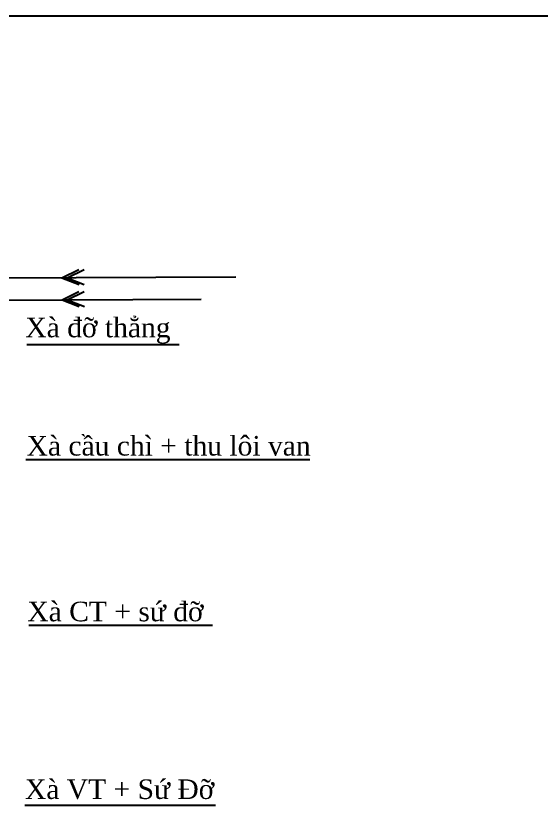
# Model space of a CAD drawing. Header units: inches. Extents: x -246336 to 136055, y -106871 to 69513.
# Drawn here: x -209096 to -204663, y 12254 to 18912 of the extents above; entities that cross this region are included whole.
import ezdxf

# ---------------------------------------------------------------- set-up
doc = ezdxf.new("R2010")
doc.units = ezdxf.units.IN
doc.header["$MEASUREMENT"] = 0
doc.layers.add('XA-TT1', color=7, linetype='Continuous')
doc.styles.add('VIET25', font='VNTIME_0.TTF', dxfattribs={"height": 2.5})

msp = doc.modelspace()

# ---------------------------------------------------------------- linework, layer by layer
at = {"color": 1}
msp.add_line((-216812.302, 18911.503), (-191394.958, 18911.503), dxfattribs=at)
at = {"layer": 'XA-TT1', "color": 3}
for p, q in [((-208706.629, 16701.327), (-208564.009, 16771.171)), ((-208662.958, 16701.465), (-208520.338, 16771.309)), ((-208706.629, 16701.327), (-208562.193, 16644.225)), ((-208662.958, 16701.465), (-208518.523, 16644.363)), ((-208705.849, 16516.785), (-208563.229, 16586.629)), ((-208662.178, 16516.923), (-208519.558, 16586.767)), ((-208705.849, 16516.785), (-208561.413, 16459.684)), ((-208662.178, 16516.923), (-208517.743, 16459.822)), ((-209002.296, 16139.939), (-207716.657, 16139.939)), ((-209010.895, 15168.58), (-206614.471, 15168.58)), ((-208987.288, 13771.347), (-207435.86, 13771.347)), ((-209020.158, 12254.395), (-207410.095, 12254.395))]:
    msp.add_line(p, q, dxfattribs=at)
at = {"layer": 'XA-TT1', "color": 6}
for p, q in [((-207240.251, 16705.964), (-211468.849, 16692.591)), ((-211476.55, 16505.076), (-207533.444, 16521.74))]:
    msp.add_line(p, q, dxfattribs=at)

# ---------------------------------------------------------------- texts
at = {"layer": 'XA-TT1', "style": 'VIET25'}
for s, p in [('Xµ ®ì th¼ng ', (-209015.677, 16200.51)), ('Xµ cÇu ch× + thu l«i van', (-209005.002, 15202.846)), ('Xµ CT + sø ®ì', (-208998.721, 13805.54)), ('Xµ VT + Sø §ì', (-209018.754, 12307.068))]:
    msp.add_text(s, height=165, dxfattribs=at).set_placement(p)

doc.saveas('drawing.dxf')
